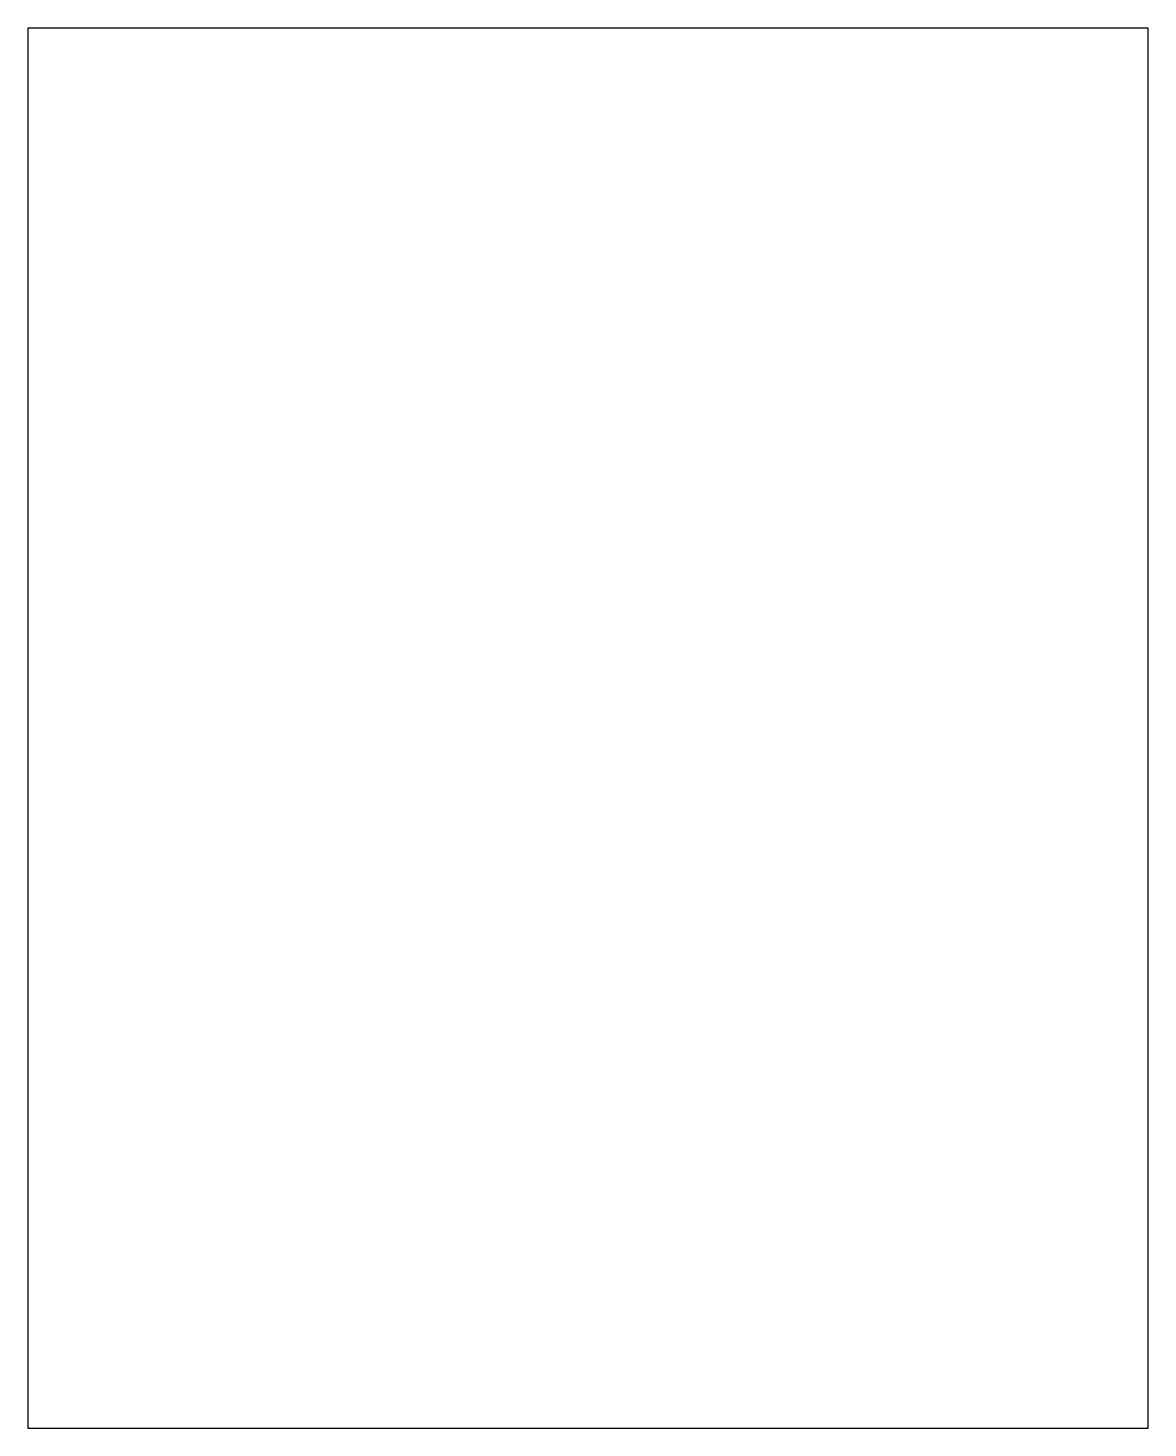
# Model space of a CAD drawing. Header units: metres. Extents: x 0.1 to 1.3, y 0.2 to 1.7.
import ezdxf

# ---------------------------------------------------------------- set-up
doc = ezdxf.new("R2010")
doc.units = ezdxf.units.M

msp = doc.modelspace()

# ---------------------------------------------------------------- linework, layer by layer
at = {"layer": 'DOGRAMA'}
msp.add_lwpolyline([(0.1, 0.2), (1.3, 0.2), (1.3, 1.7), (0.1, 1.7)], close=True, dxfattribs=at)

doc.saveas('drawing.dxf')
